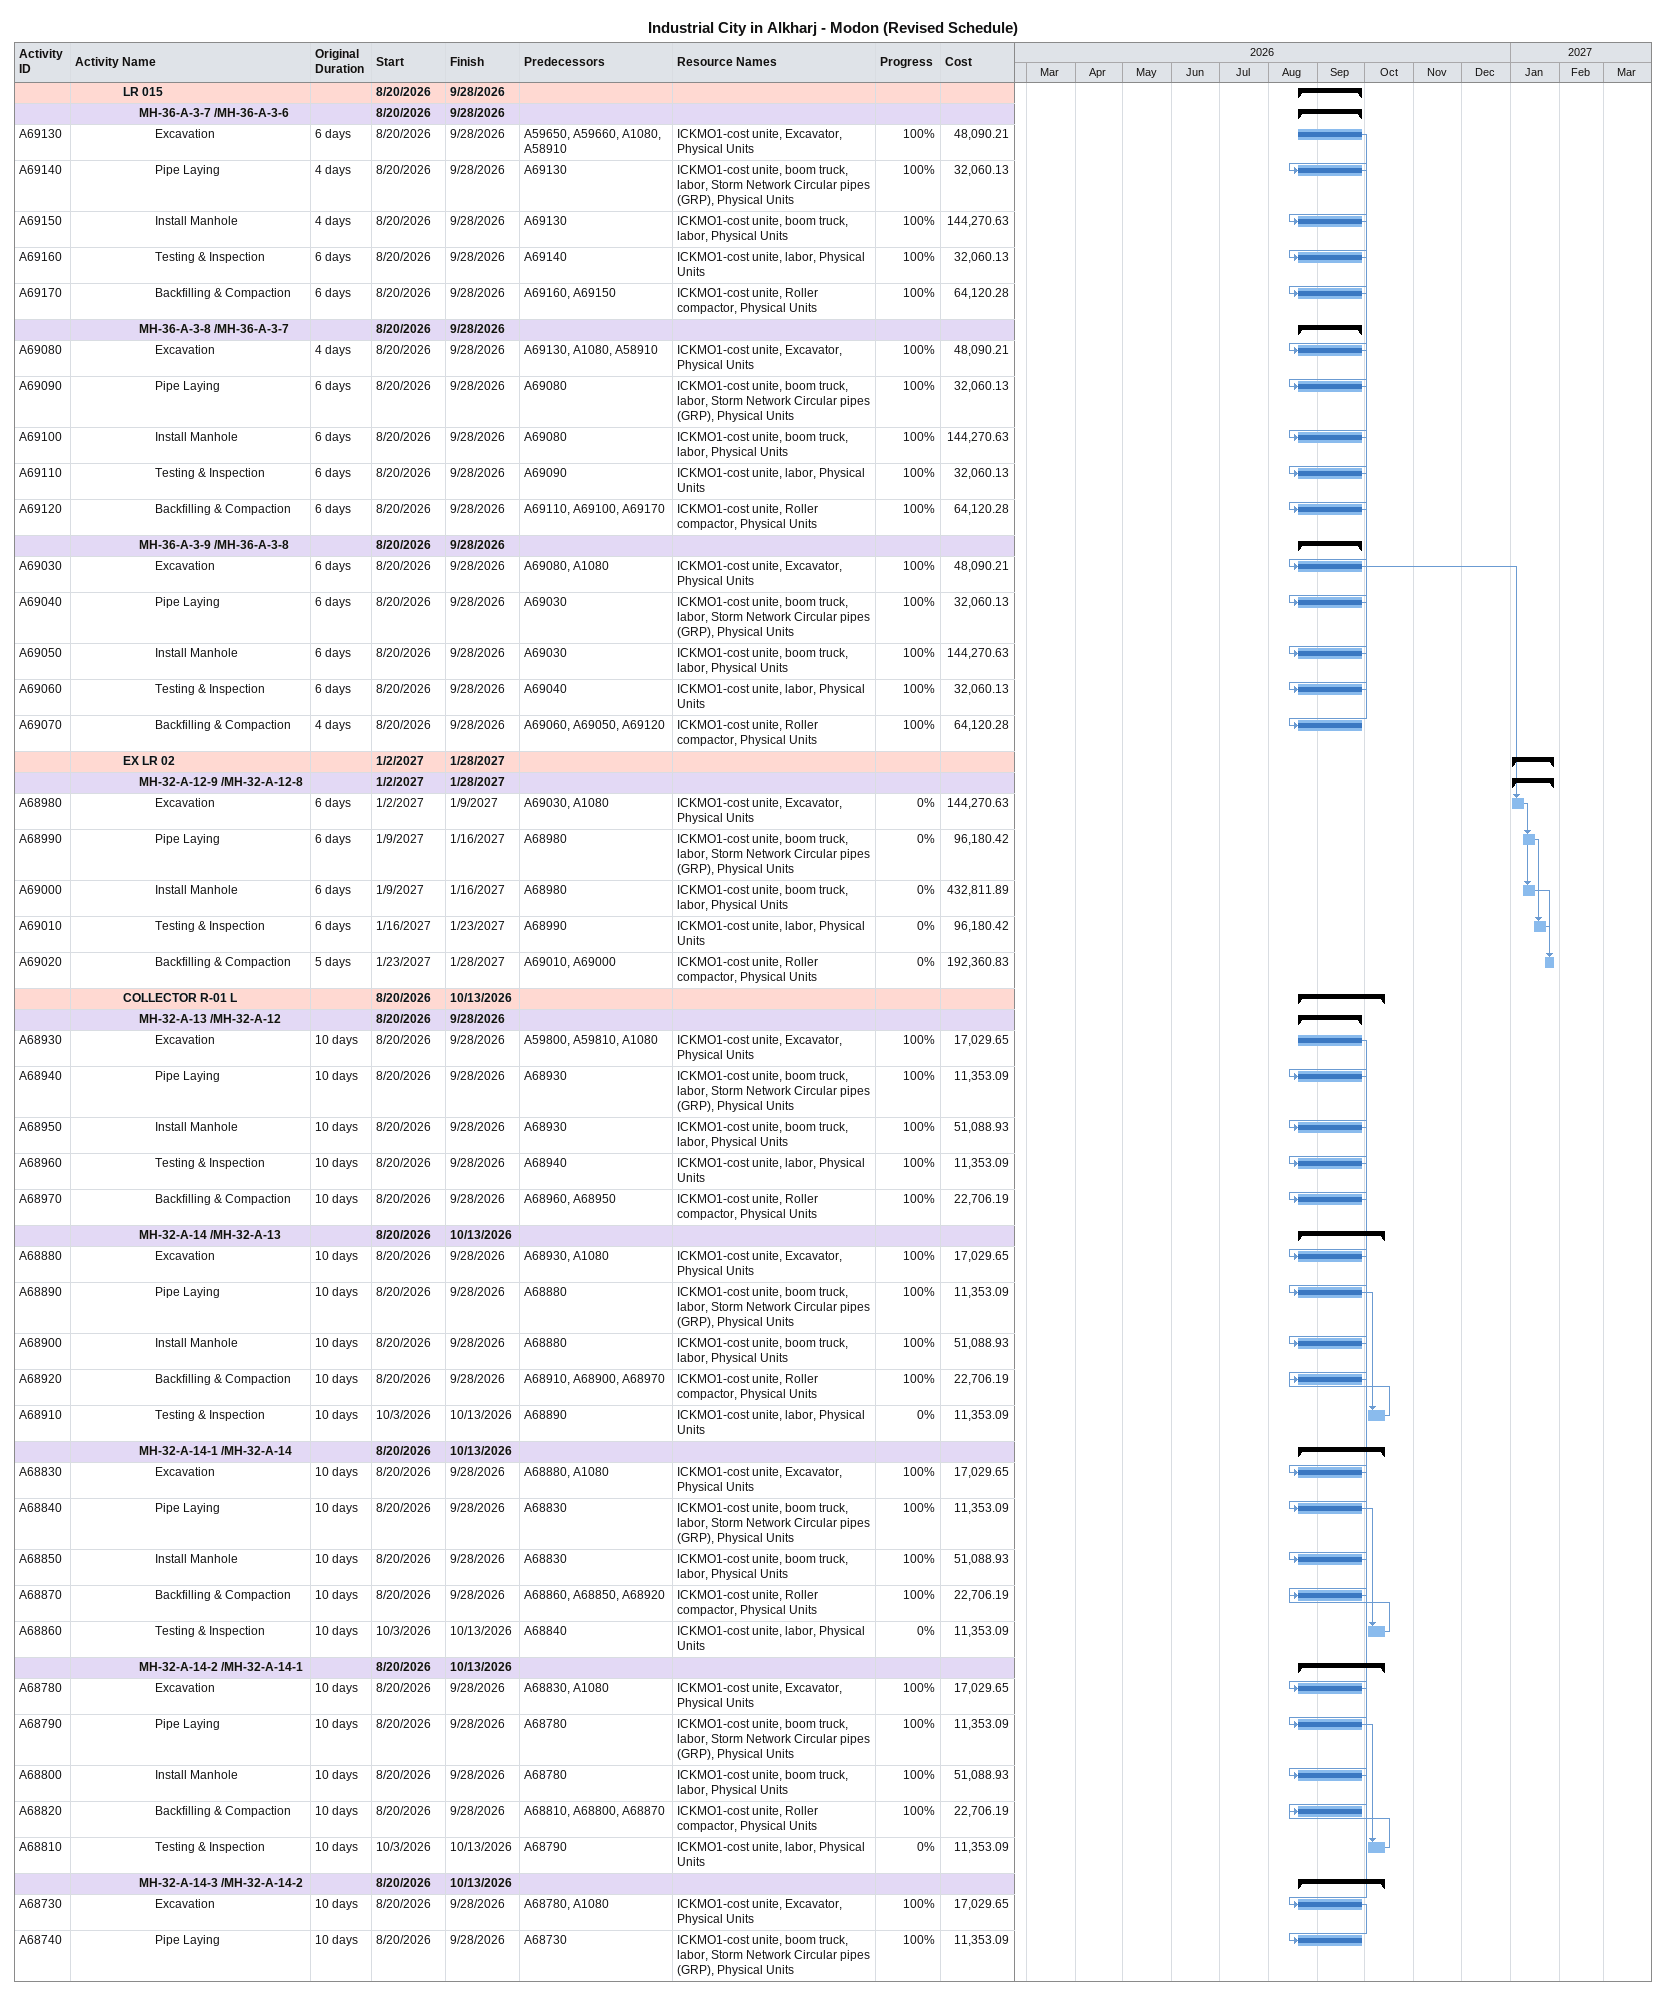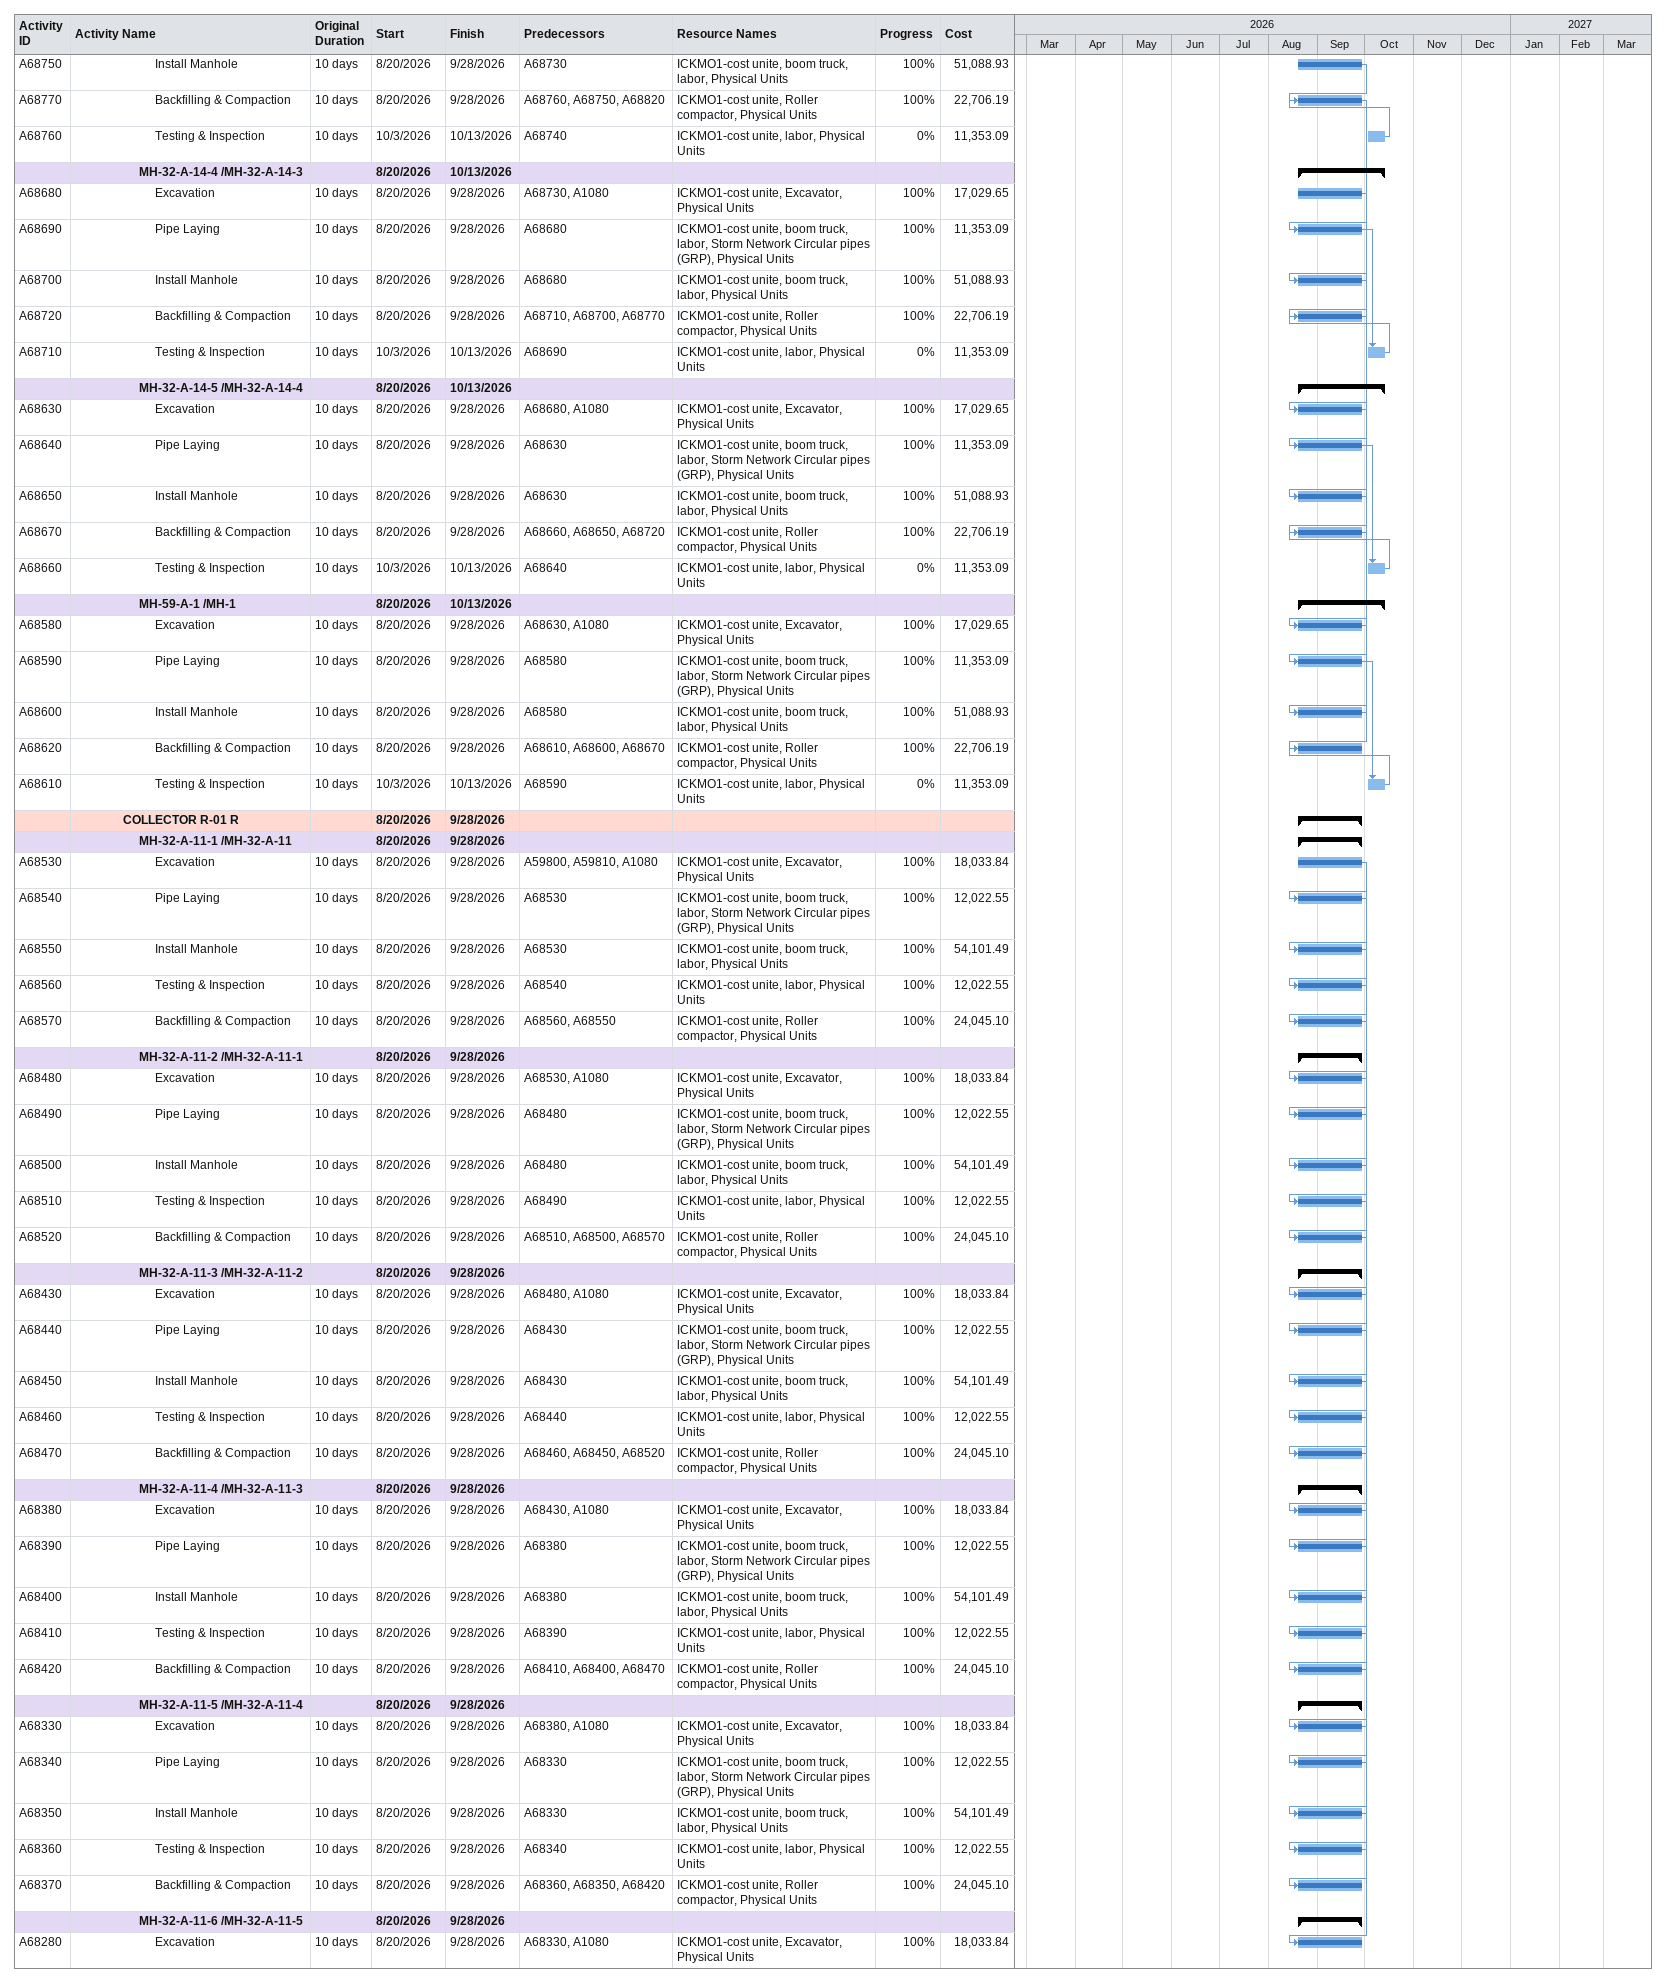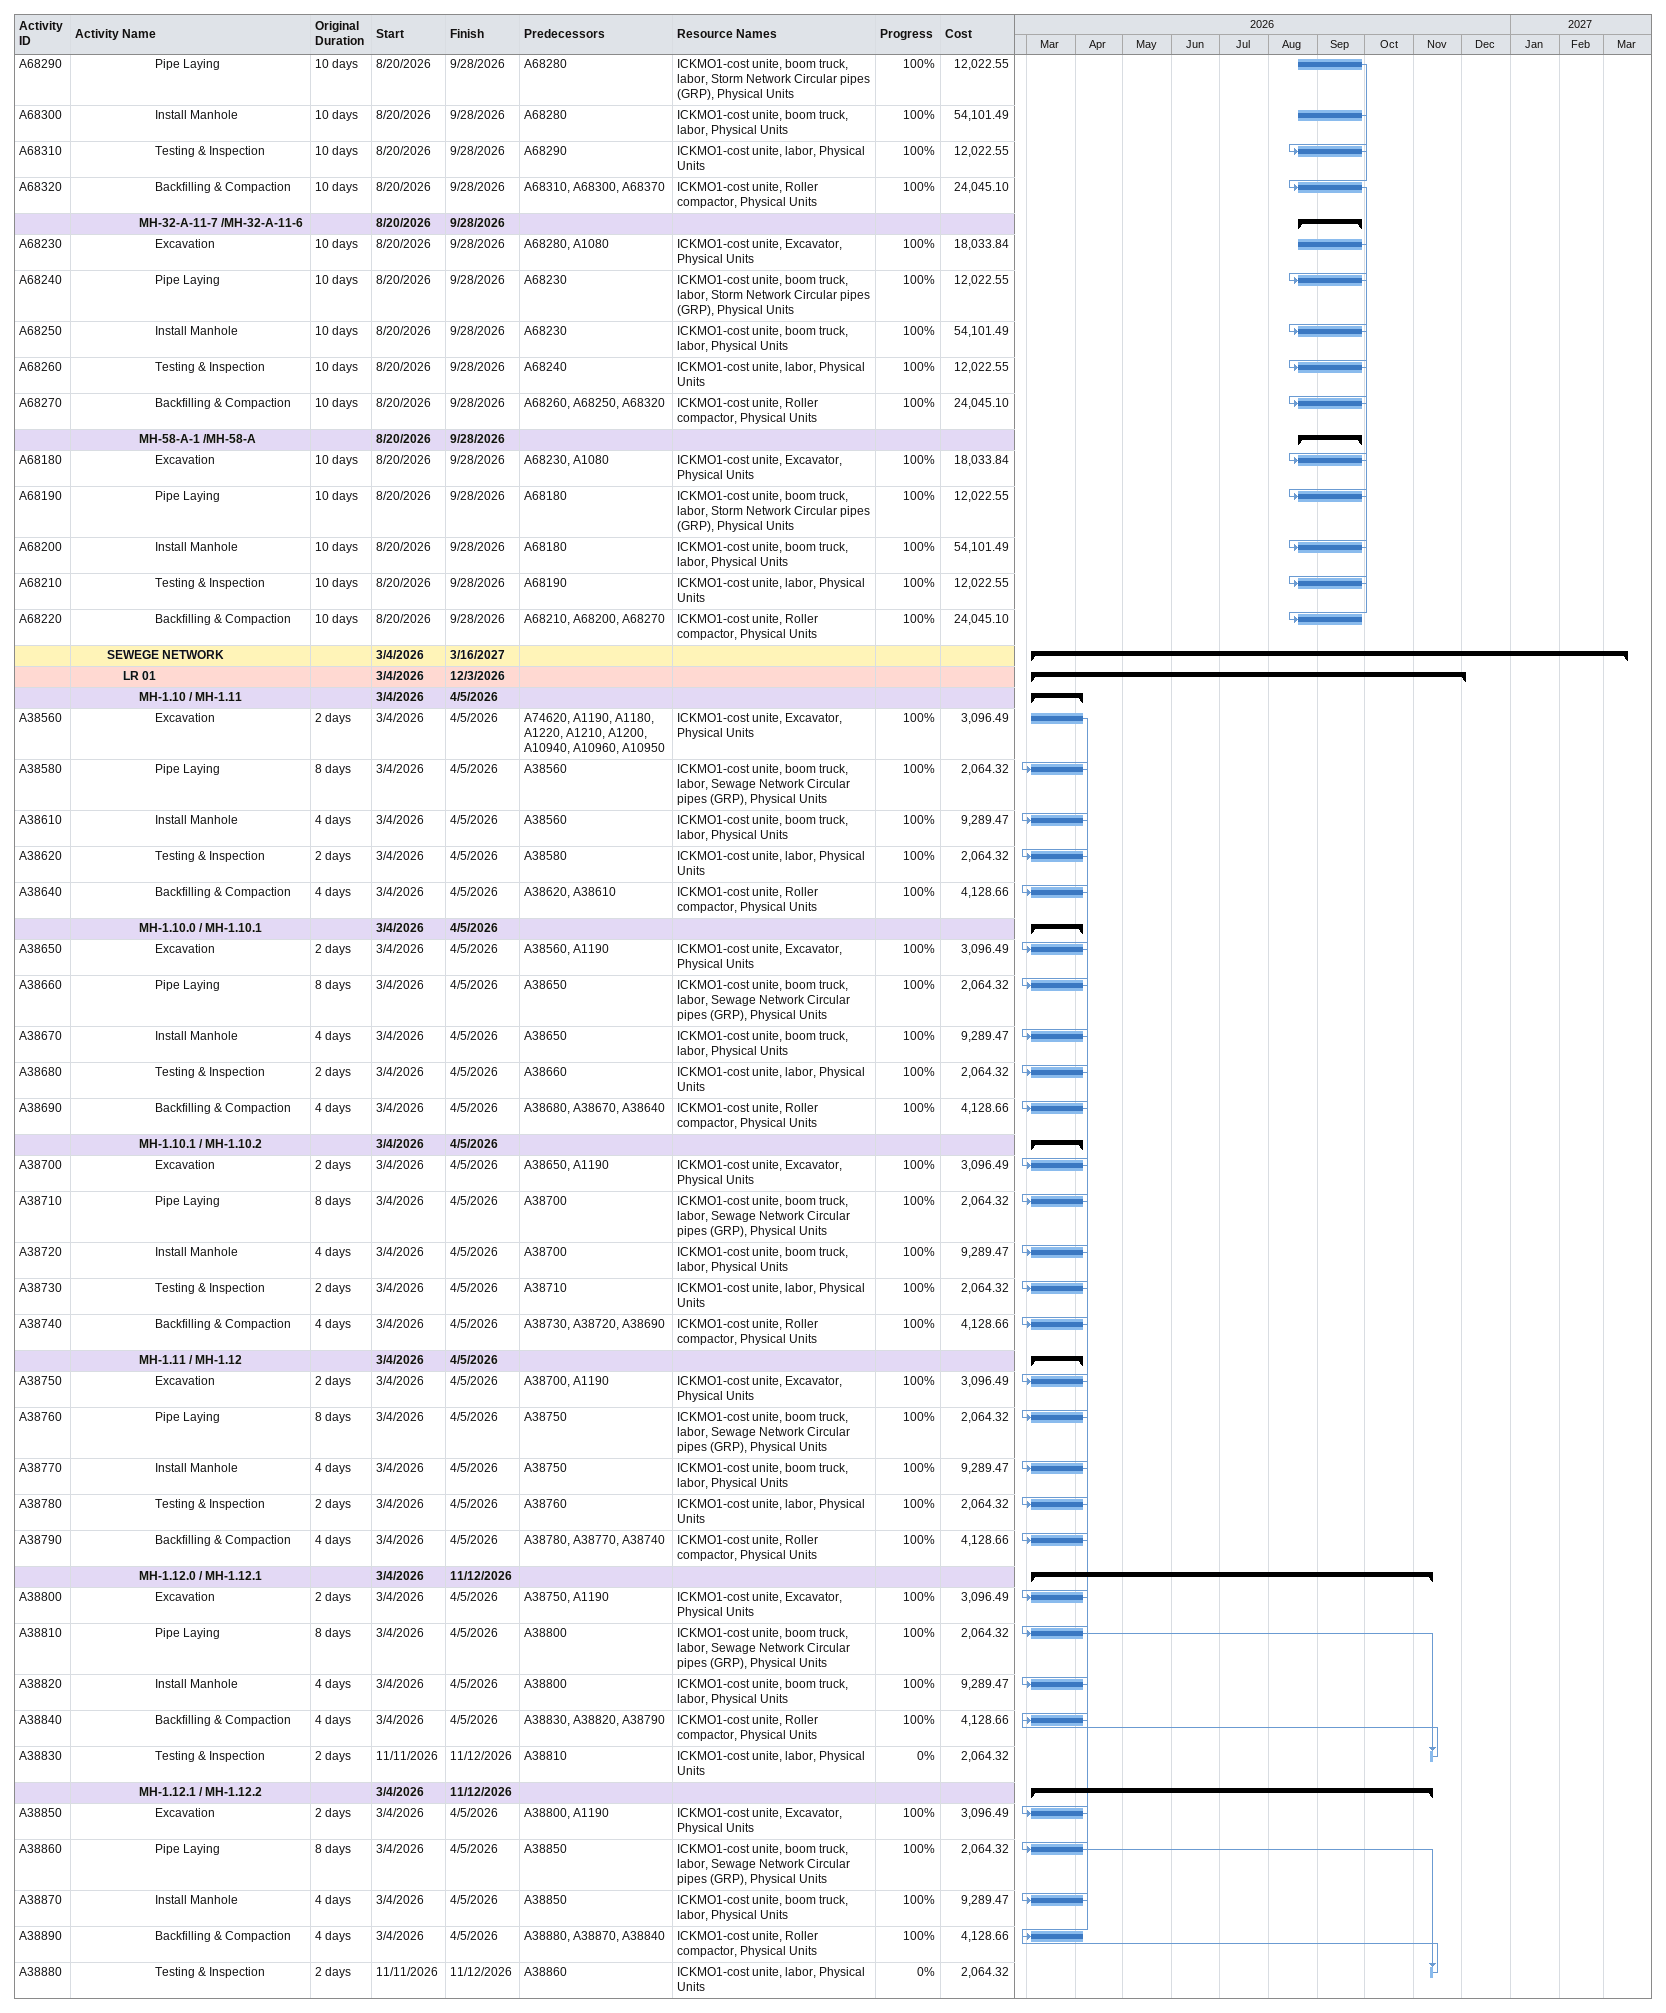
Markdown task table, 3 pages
Industrial City in Alkharj - Modon (Revised Schedule)

| ID | Level | Task | Original duration | Start | Finish | Predecessors | Resources | % complete | Cost |
|---|---|---|---|---|---|---|---|---|---|
|  | 4 | **LR 015** |  | 2026-08-20 | 2026-09-28 |  |  |  |  |
|  | 5 | **MH-36-A-3-7 /MH-36-A-3-6** |  | 2026-08-20 | 2026-09-28 |  |  |  |  |
| A69130 | 6 | Excavation | 6d | 2026-08-20 | 2026-09-28 | A59650, A59660, A1080, A58910 | ICKMO1-cost unite, Excavator, Physical Units | 100 | 48090.21 |
| A69140 | 6 | Pipe Laying | 4d | 2026-08-20 | 2026-09-28 | A69130 | ICKMO1-cost unite, boom truck, labor, Storm Network Circular pipes (GRP), Physical Units | 100 | 32060.13 |
| A69150 | 6 | Install Manhole | 4d | 2026-08-20 | 2026-09-28 | A69130 | ICKMO1-cost unite, boom truck, labor, Physical Units | 100 | 144270.63 |
| A69160 | 6 | Testing & Inspection | 6d | 2026-08-20 | 2026-09-28 | A69140 | ICKMO1-cost unite, labor, Physical Units | 100 | 32060.13 |
| A69170 | 6 | Backfilling & Compaction | 6d | 2026-08-20 | 2026-09-28 | A69160, A69150 | ICKMO1-cost unite, Roller compactor, Physical Units | 100 | 64120.28 |
|  | 5 | **MH-36-A-3-8 /MH-36-A-3-7** |  | 2026-08-20 | 2026-09-28 |  |  |  |  |
| A69080 | 6 | Excavation | 4d | 2026-08-20 | 2026-09-28 | A69130, A1080, A58910 | ICKMO1-cost unite, Excavator, Physical Units | 100 | 48090.21 |
| A69090 | 6 | Pipe Laying | 6d | 2026-08-20 | 2026-09-28 | A69080 | ICKMO1-cost unite, boom truck, labor, Storm Network Circular pipes (GRP), Physical Units | 100 | 32060.13 |
| A69100 | 6 | Install Manhole | 6d | 2026-08-20 | 2026-09-28 | A69080 | ICKMO1-cost unite, boom truck, labor, Physical Units | 100 | 144270.63 |
| A69110 | 6 | Testing & Inspection | 6d | 2026-08-20 | 2026-09-28 | A69090 | ICKMO1-cost unite, labor, Physical Units | 100 | 32060.13 |
| A69120 | 6 | Backfilling & Compaction | 6d | 2026-08-20 | 2026-09-28 | A69110, A69100, A69170 | ICKMO1-cost unite, Roller compactor, Physical Units | 100 | 64120.28 |
|  | 5 | **MH-36-A-3-9 /MH-36-A-3-8** |  | 2026-08-20 | 2026-09-28 |  |  |  |  |
| A69030 | 6 | Excavation | 6d | 2026-08-20 | 2026-09-28 | A69080, A1080 | ICKMO1-cost unite, Excavator, Physical Units | 100 | 48090.21 |
| A69040 | 6 | Pipe Laying | 6d | 2026-08-20 | 2026-09-28 | A69030 | ICKMO1-cost unite, boom truck, labor, Storm Network Circular pipes (GRP), Physical Units | 100 | 32060.13 |
| A69050 | 6 | Install Manhole | 6d | 2026-08-20 | 2026-09-28 | A69030 | ICKMO1-cost unite, boom truck, labor, Physical Units | 100 | 144270.63 |
| A69060 | 6 | Testing & Inspection | 6d | 2026-08-20 | 2026-09-28 | A69040 | ICKMO1-cost unite, labor, Physical Units | 100 | 32060.13 |
| A69070 | 6 | Backfilling & Compaction | 4d | 2026-08-20 | 2026-09-28 | A69060, A69050, A69120 | ICKMO1-cost unite, Roller compactor, Physical Units | 100 | 64120.28 |
|  | 4 | **EX LR 02** |  | 2027-01-02 | 2027-01-28 |  |  |  |  |
|  | 5 | **MH-32-A-12-9 /MH-32-A-12-8** |  | 2027-01-02 | 2027-01-28 |  |  |  |  |
| A68980 | 6 | Excavation | 6d | 2027-01-02 | 2027-01-09 | A69030, A1080 | ICKMO1-cost unite, Excavator, Physical Units | 0 | 144270.63 |
| A68990 | 6 | Pipe Laying | 6d | 2027-01-09 | 2027-01-16 | A68980 | ICKMO1-cost unite, boom truck, labor, Storm Network Circular pipes (GRP), Physical Units | 0 | 96180.42 |
| A69000 | 6 | Install Manhole | 6d | 2027-01-09 | 2027-01-16 | A68980 | ICKMO1-cost unite, boom truck, labor, Physical Units | 0 | 432811.89 |
| A69010 | 6 | Testing & Inspection | 6d | 2027-01-16 | 2027-01-23 | A68990 | ICKMO1-cost unite, labor, Physical Units | 0 | 96180.42 |
| A69020 | 6 | Backfilling & Compaction | 5d | 2027-01-23 | 2027-01-28 | A69010, A69000 | ICKMO1-cost unite, Roller compactor, Physical Units | 0 | 192360.83 |
|  | 4 | **COLLECTOR R-01 L** |  | 2026-08-20 | 2026-10-13 |  |  |  |  |
|  | 5 | **MH-32-A-13 /MH-32-A-12** |  | 2026-08-20 | 2026-09-28 |  |  |  |  |
| A68930 | 6 | Excavation | 10d | 2026-08-20 | 2026-09-28 | A59800, A59810, A1080 | ICKMO1-cost unite, Excavator, Physical Units | 100 | 17029.65 |
| A68940 | 6 | Pipe Laying | 10d | 2026-08-20 | 2026-09-28 | A68930 | ICKMO1-cost unite, boom truck, labor, Storm Network Circular pipes (GRP), Physical Units | 100 | 11353.09 |
| A68950 | 6 | Install Manhole | 10d | 2026-08-20 | 2026-09-28 | A68930 | ICKMO1-cost unite, boom truck, labor, Physical Units | 100 | 51088.93 |
| A68960 | 6 | Testing & Inspection | 10d | 2026-08-20 | 2026-09-28 | A68940 | ICKMO1-cost unite, labor, Physical Units | 100 | 11353.09 |
| A68970 | 6 | Backfilling & Compaction | 10d | 2026-08-20 | 2026-09-28 | A68960, A68950 | ICKMO1-cost unite, Roller compactor, Physical Units | 100 | 22706.19 |
|  | 5 | **MH-32-A-14 /MH-32-A-13** |  | 2026-08-20 | 2026-10-13 |  |  |  |  |
| A68880 | 6 | Excavation | 10d | 2026-08-20 | 2026-09-28 | A68930, A1080 | ICKMO1-cost unite, Excavator, Physical Units | 100 | 17029.65 |
| A68890 | 6 | Pipe Laying | 10d | 2026-08-20 | 2026-09-28 | A68880 | ICKMO1-cost unite, boom truck, labor, Storm Network Circular pipes (GRP), Physical Units | 100 | 11353.09 |
| A68900 | 6 | Install Manhole | 10d | 2026-08-20 | 2026-09-28 | A68880 | ICKMO1-cost unite, boom truck, labor, Physical Units | 100 | 51088.93 |
| A68920 | 6 | Backfilling & Compaction | 10d | 2026-08-20 | 2026-09-28 | A68910, A68900, A68970 | ICKMO1-cost unite, Roller compactor, Physical Units | 100 | 22706.19 |
| A68910 | 6 | Testing & Inspection | 10d | 2026-10-03 | 2026-10-13 | A68890 | ICKMO1-cost unite, labor, Physical Units | 0 | 11353.09 |
|  | 5 | **MH-32-A-14-1 /MH-32-A-14** |  | 2026-08-20 | 2026-10-13 |  |  |  |  |
| A68830 | 6 | Excavation | 10d | 2026-08-20 | 2026-09-28 | A68880, A1080 | ICKMO1-cost unite, Excavator, Physical Units | 100 | 17029.65 |
| A68840 | 6 | Pipe Laying | 10d | 2026-08-20 | 2026-09-28 | A68830 | ICKMO1-cost unite, boom truck, labor, Storm Network Circular pipes (GRP), Physical Units | 100 | 11353.09 |
| A68850 | 6 | Install Manhole | 10d | 2026-08-20 | 2026-09-28 | A68830 | ICKMO1-cost unite, boom truck, labor, Physical Units | 100 | 51088.93 |
| A68870 | 6 | Backfilling & Compaction | 10d | 2026-08-20 | 2026-09-28 | A68860, A68850, A68920 | ICKMO1-cost unite, Roller compactor, Physical Units | 100 | 22706.19 |
| A68860 | 6 | Testing & Inspection | 10d | 2026-10-03 | 2026-10-13 | A68840 | ICKMO1-cost unite, labor, Physical Units | 0 | 11353.09 |
|  | 5 | **MH-32-A-14-2 /MH-32-A-14-1** |  | 2026-08-20 | 2026-10-13 |  |  |  |  |
| A68780 | 6 | Excavation | 10d | 2026-08-20 | 2026-09-28 | A68830, A1080 | ICKMO1-cost unite, Excavator, Physical Units | 100 | 17029.65 |
| A68790 | 6 | Pipe Laying | 10d | 2026-08-20 | 2026-09-28 | A68780 | ICKMO1-cost unite, boom truck, labor, Storm Network Circular pipes (GRP), Physical Units | 100 | 11353.09 |
| A68800 | 6 | Install Manhole | 10d | 2026-08-20 | 2026-09-28 | A68780 | ICKMO1-cost unite, boom truck, labor, Physical Units | 100 | 51088.93 |
| A68820 | 6 | Backfilling & Compaction | 10d | 2026-08-20 | 2026-09-28 | A68810, A68800, A68870 | ICKMO1-cost unite, Roller compactor, Physical Units | 100 | 22706.19 |
| A68810 | 6 | Testing & Inspection | 10d | 2026-10-03 | 2026-10-13 | A68790 | ICKMO1-cost unite, labor, Physical Units | 0 | 11353.09 |
|  | 5 | **MH-32-A-14-3 /MH-32-A-14-2** |  | 2026-08-20 | 2026-10-13 |  |  |  |  |
| A68730 | 6 | Excavation | 10d | 2026-08-20 | 2026-09-28 | A68780, A1080 | ICKMO1-cost unite, Excavator, Physical Units | 100 | 17029.65 |
| A68740 | 6 | Pipe Laying | 10d | 2026-08-20 | 2026-09-28 | A68730 | ICKMO1-cost unite, boom truck, labor, Storm Network Circular pipes (GRP), Physical Units | 100 | 11353.09 |
| A68750 | 6 | Install Manhole | 10d | 2026-08-20 | 2026-09-28 | A68730 | ICKMO1-cost unite, boom truck, labor, Physical Units | 100 | 51088.93 |
| A68770 | 6 | Backfilling & Compaction | 10d | 2026-08-20 | 2026-09-28 | A68760, A68750, A68820 | ICKMO1-cost unite, Roller compactor, Physical Units | 100 | 22706.19 |
| A68760 | 6 | Testing & Inspection | 10d | 2026-10-03 | 2026-10-13 | A68740 | ICKMO1-cost unite, labor, Physical Units | 0 | 11353.09 |
|  | 5 | **MH-32-A-14-4 /MH-32-A-14-3** |  | 2026-08-20 | 2026-10-13 |  |  |  |  |
| A68680 | 6 | Excavation | 10d | 2026-08-20 | 2026-09-28 | A68730, A1080 | ICKMO1-cost unite, Excavator, Physical Units | 100 | 17029.65 |
| A68690 | 6 | Pipe Laying | 10d | 2026-08-20 | 2026-09-28 | A68680 | ICKMO1-cost unite, boom truck, labor, Storm Network Circular pipes (GRP), Physical Units | 100 | 11353.09 |
| A68700 | 6 | Install Manhole | 10d | 2026-08-20 | 2026-09-28 | A68680 | ICKMO1-cost unite, boom truck, labor, Physical Units | 100 | 51088.93 |
| A68720 | 6 | Backfilling & Compaction | 10d | 2026-08-20 | 2026-09-28 | A68710, A68700, A68770 | ICKMO1-cost unite, Roller compactor, Physical Units | 100 | 22706.19 |
| A68710 | 6 | Testing & Inspection | 10d | 2026-10-03 | 2026-10-13 | A68690 | ICKMO1-cost unite, labor, Physical Units | 0 | 11353.09 |
|  | 5 | **MH-32-A-14-5 /MH-32-A-14-4** |  | 2026-08-20 | 2026-10-13 |  |  |  |  |
| A68630 | 6 | Excavation | 10d | 2026-08-20 | 2026-09-28 | A68680, A1080 | ICKMO1-cost unite, Excavator, Physical Units | 100 | 17029.65 |
| A68640 | 6 | Pipe Laying | 10d | 2026-08-20 | 2026-09-28 | A68630 | ICKMO1-cost unite, boom truck, labor, Storm Network Circular pipes (GRP), Physical Units | 100 | 11353.09 |
| A68650 | 6 | Install Manhole | 10d | 2026-08-20 | 2026-09-28 | A68630 | ICKMO1-cost unite, boom truck, labor, Physical Units | 100 | 51088.93 |
| A68670 | 6 | Backfilling & Compaction | 10d | 2026-08-20 | 2026-09-28 | A68660, A68650, A68720 | ICKMO1-cost unite, Roller compactor, Physical Units | 100 | 22706.19 |
| A68660 | 6 | Testing & Inspection | 10d | 2026-10-03 | 2026-10-13 | A68640 | ICKMO1-cost unite, labor, Physical Units | 0 | 11353.09 |
|  | 5 | **MH-59-A-1 /MH-1** |  | 2026-08-20 | 2026-10-13 |  |  |  |  |
| A68580 | 6 | Excavation | 10d | 2026-08-20 | 2026-09-28 | A68630, A1080 | ICKMO1-cost unite, Excavator, Physical Units | 100 | 17029.65 |
| A68590 | 6 | Pipe Laying | 10d | 2026-08-20 | 2026-09-28 | A68580 | ICKMO1-cost unite, boom truck, labor, Storm Network Circular pipes (GRP), Physical Units | 100 | 11353.09 |
| A68600 | 6 | Install Manhole | 10d | 2026-08-20 | 2026-09-28 | A68580 | ICKMO1-cost unite, boom truck, labor, Physical Units | 100 | 51088.93 |
| A68620 | 6 | Backfilling & Compaction | 10d | 2026-08-20 | 2026-09-28 | A68610, A68600, A68670 | ICKMO1-cost unite, Roller compactor, Physical Units | 100 | 22706.19 |
| A68610 | 6 | Testing & Inspection | 10d | 2026-10-03 | 2026-10-13 | A68590 | ICKMO1-cost unite, labor, Physical Units | 0 | 11353.09 |
|  | 4 | **COLLECTOR R-01 R** |  | 2026-08-20 | 2026-09-28 |  |  |  |  |
|  | 5 | **MH-32-A-11-1 /MH-32-A-11** |  | 2026-08-20 | 2026-09-28 |  |  |  |  |
| A68530 | 6 | Excavation | 10d | 2026-08-20 | 2026-09-28 | A59800, A59810, A1080 | ICKMO1-cost unite, Excavator, Physical Units | 100 | 18033.84 |
| A68540 | 6 | Pipe Laying | 10d | 2026-08-20 | 2026-09-28 | A68530 | ICKMO1-cost unite, boom truck, labor, Storm Network Circular pipes (GRP), Physical Units | 100 | 12022.55 |
| A68550 | 6 | Install Manhole | 10d | 2026-08-20 | 2026-09-28 | A68530 | ICKMO1-cost unite, boom truck, labor, Physical Units | 100 | 54101.49 |
| A68560 | 6 | Testing & Inspection | 10d | 2026-08-20 | 2026-09-28 | A68540 | ICKMO1-cost unite, labor, Physical Units | 100 | 12022.55 |
| A68570 | 6 | Backfilling & Compaction | 10d | 2026-08-20 | 2026-09-28 | A68560, A68550 | ICKMO1-cost unite, Roller compactor, Physical Units | 100 | 24045.10 |
|  | 5 | **MH-32-A-11-2 /MH-32-A-11-1** |  | 2026-08-20 | 2026-09-28 |  |  |  |  |
| A68480 | 6 | Excavation | 10d | 2026-08-20 | 2026-09-28 | A68530, A1080 | ICKMO1-cost unite, Excavator, Physical Units | 100 | 18033.84 |
| A68490 | 6 | Pipe Laying | 10d | 2026-08-20 | 2026-09-28 | A68480 | ICKMO1-cost unite, boom truck, labor, Storm Network Circular pipes (GRP), Physical Units | 100 | 12022.55 |
| A68500 | 6 | Install Manhole | 10d | 2026-08-20 | 2026-09-28 | A68480 | ICKMO1-cost unite, boom truck, labor, Physical Units | 100 | 54101.49 |
| A68510 | 6 | Testing & Inspection | 10d | 2026-08-20 | 2026-09-28 | A68490 | ICKMO1-cost unite, labor, Physical Units | 100 | 12022.55 |
| A68520 | 6 | Backfilling & Compaction | 10d | 2026-08-20 | 2026-09-28 | A68510, A68500, A68570 | ICKMO1-cost unite, Roller compactor, Physical Units | 100 | 24045.10 |
|  | 5 | **MH-32-A-11-3 /MH-32-A-11-2** |  | 2026-08-20 | 2026-09-28 |  |  |  |  |
| A68430 | 6 | Excavation | 10d | 2026-08-20 | 2026-09-28 | A68480, A1080 | ICKMO1-cost unite, Excavator, Physical Units | 100 | 18033.84 |
| A68440 | 6 | Pipe Laying | 10d | 2026-08-20 | 2026-09-28 | A68430 | ICKMO1-cost unite, boom truck, labor, Storm Network Circular pipes (GRP), Physical Units | 100 | 12022.55 |
| A68450 | 6 | Install Manhole | 10d | 2026-08-20 | 2026-09-28 | A68430 | ICKMO1-cost unite, boom truck, labor, Physical Units | 100 | 54101.49 |
| A68460 | 6 | Testing & Inspection | 10d | 2026-08-20 | 2026-09-28 | A68440 | ICKMO1-cost unite, labor, Physical Units | 100 | 12022.55 |
| A68470 | 6 | Backfilling & Compaction | 10d | 2026-08-20 | 2026-09-28 | A68460, A68450, A68520 | ICKMO1-cost unite, Roller compactor, Physical Units | 100 | 24045.10 |
|  | 5 | **MH-32-A-11-4 /MH-32-A-11-3** |  | 2026-08-20 | 2026-09-28 |  |  |  |  |
| A68380 | 6 | Excavation | 10d | 2026-08-20 | 2026-09-28 | A68430, A1080 | ICKMO1-cost unite, Excavator, Physical Units | 100 | 18033.84 |
| A68390 | 6 | Pipe Laying | 10d | 2026-08-20 | 2026-09-28 | A68380 | ICKMO1-cost unite, boom truck, labor, Storm Network Circular pipes (GRP), Physical Units | 100 | 12022.55 |
| A68400 | 6 | Install Manhole | 10d | 2026-08-20 | 2026-09-28 | A68380 | ICKMO1-cost unite, boom truck, labor, Physical Units | 100 | 54101.49 |
| A68410 | 6 | Testing & Inspection | 10d | 2026-08-20 | 2026-09-28 | A68390 | ICKMO1-cost unite, labor, Physical Units | 100 | 12022.55 |
| A68420 | 6 | Backfilling & Compaction | 10d | 2026-08-20 | 2026-09-28 | A68410, A68400, A68470 | ICKMO1-cost unite, Roller compactor, Physical Units | 100 | 24045.10 |
|  | 5 | **MH-32-A-11-5 /MH-32-A-11-4** |  | 2026-08-20 | 2026-09-28 |  |  |  |  |
| A68330 | 6 | Excavation | 10d | 2026-08-20 | 2026-09-28 | A68380, A1080 | ICKMO1-cost unite, Excavator, Physical Units | 100 | 18033.84 |
| A68340 | 6 | Pipe Laying | 10d | 2026-08-20 | 2026-09-28 | A68330 | ICKMO1-cost unite, boom truck, labor, Storm Network Circular pipes (GRP), Physical Units | 100 | 12022.55 |
| A68350 | 6 | Install Manhole | 10d | 2026-08-20 | 2026-09-28 | A68330 | ICKMO1-cost unite, boom truck, labor, Physical Units | 100 | 54101.49 |
| A68360 | 6 | Testing & Inspection | 10d | 2026-08-20 | 2026-09-28 | A68340 | ICKMO1-cost unite, labor, Physical Units | 100 | 12022.55 |
| A68370 | 6 | Backfilling & Compaction | 10d | 2026-08-20 | 2026-09-28 | A68360, A68350, A68420 | ICKMO1-cost unite, Roller compactor, Physical Units | 100 | 24045.10 |
|  | 5 | **MH-32-A-11-6 /MH-32-A-11-5** |  | 2026-08-20 | 2026-09-28 |  |  |  |  |
| A68280 | 6 | Excavation | 10d | 2026-08-20 | 2026-09-28 | A68330, A1080 | ICKMO1-cost unite, Excavator, Physical Units | 100 | 18033.84 |
| A68290 | 6 | Pipe Laying | 10d | 2026-08-20 | 2026-09-28 | A68280 | ICKMO1-cost unite, boom truck, labor, Storm Network Circular pipes (GRP), Physical Units | 100 | 12022.55 |
| A68300 | 6 | Install Manhole | 10d | 2026-08-20 | 2026-09-28 | A68280 | ICKMO1-cost unite, boom truck, labor, Physical Units | 100 | 54101.49 |
| A68310 | 6 | Testing & Inspection | 10d | 2026-08-20 | 2026-09-28 | A68290 | ICKMO1-cost unite, labor, Physical Units | 100 | 12022.55 |
| A68320 | 6 | Backfilling & Compaction | 10d | 2026-08-20 | 2026-09-28 | A68310, A68300, A68370 | ICKMO1-cost unite, Roller compactor, Physical Units | 100 | 24045.10 |
|  | 5 | **MH-32-A-11-7 /MH-32-A-11-6** |  | 2026-08-20 | 2026-09-28 |  |  |  |  |
| A68230 | 6 | Excavation | 10d | 2026-08-20 | 2026-09-28 | A68280, A1080 | ICKMO1-cost unite, Excavator, Physical Units | 100 | 18033.84 |
| A68240 | 6 | Pipe Laying | 10d | 2026-08-20 | 2026-09-28 | A68230 | ICKMO1-cost unite, boom truck, labor, Storm Network Circular pipes (GRP), Physical Units | 100 | 12022.55 |
| A68250 | 6 | Install Manhole | 10d | 2026-08-20 | 2026-09-28 | A68230 | ICKMO1-cost unite, boom truck, labor, Physical Units | 100 | 54101.49 |
| A68260 | 6 | Testing & Inspection | 10d | 2026-08-20 | 2026-09-28 | A68240 | ICKMO1-cost unite, labor, Physical Units | 100 | 12022.55 |
| A68270 | 6 | Backfilling & Compaction | 10d | 2026-08-20 | 2026-09-28 | A68260, A68250, A68320 | ICKMO1-cost unite, Roller compactor, Physical Units | 100 | 24045.10 |
|  | 5 | **MH-58-A-1 /MH-58-A** |  | 2026-08-20 | 2026-09-28 |  |  |  |  |
| A68180 | 6 | Excavation | 10d | 2026-08-20 | 2026-09-28 | A68230, A1080 | ICKMO1-cost unite, Excavator, Physical Units | 100 | 18033.84 |
| A68190 | 6 | Pipe Laying | 10d | 2026-08-20 | 2026-09-28 | A68180 | ICKMO1-cost unite, boom truck, labor, Storm Network Circular pipes (GRP), Physical Units | 100 | 12022.55 |
| A68200 | 6 | Install Manhole | 10d | 2026-08-20 | 2026-09-28 | A68180 | ICKMO1-cost unite, boom truck, labor, Physical Units | 100 | 54101.49 |
| A68210 | 6 | Testing & Inspection | 10d | 2026-08-20 | 2026-09-28 | A68190 | ICKMO1-cost unite, labor, Physical Units | 100 | 12022.55 |
| A68220 | 6 | Backfilling & Compaction | 10d | 2026-08-20 | 2026-09-28 | A68210, A68200, A68270 | ICKMO1-cost unite, Roller compactor, Physical Units | 100 | 24045.10 |
|  | 3 | **SEWEGE NETWORK** |  | 2026-03-04 | 2027-03-16 |  |  |  |  |
|  | 4 | **LR 01** |  | 2026-03-04 | 2026-12-03 |  |  |  |  |
|  | 5 | **MH-1.10 / MH-1.11** |  | 2026-03-04 | 2026-04-05 |  |  |  |  |
| A38560 | 6 | Excavation | 2d | 2026-03-04 | 2026-04-05 | A74620, A1190, A1180, A1220, A1210, A1200, A10940, A10960, A10950 | ICKMO1-cost unite, Excavator, Physical Units | 100 | 3096.49 |
| A38580 | 6 | Pipe Laying | 8d | 2026-03-04 | 2026-04-05 | A38560 | ICKMO1-cost unite, boom truck, labor, Sewage Network Circular pipes (GRP), Physical Units | 100 | 2064.32 |
| A38610 | 6 | Install Manhole | 4d | 2026-03-04 | 2026-04-05 | A38560 | ICKMO1-cost unite, boom truck, labor, Physical Units | 100 | 9289.47 |
| A38620 | 6 | Testing & Inspection | 2d | 2026-03-04 | 2026-04-05 | A38580 | ICKMO1-cost unite, labor, Physical Units | 100 | 2064.32 |
| A38640 | 6 | Backfilling & Compaction | 4d | 2026-03-04 | 2026-04-05 | A38620, A38610 | ICKMO1-cost unite, Roller compactor, Physical Units | 100 | 4128.66 |
|  | 5 | **MH-1.10.0 / MH-1.10.1** |  | 2026-03-04 | 2026-04-05 |  |  |  |  |
| A38650 | 6 | Excavation | 2d | 2026-03-04 | 2026-04-05 | A38560, A1190 | ICKMO1-cost unite, Excavator, Physical Units | 100 | 3096.49 |
| A38660 | 6 | Pipe Laying | 8d | 2026-03-04 | 2026-04-05 | A38650 | ICKMO1-cost unite, boom truck, labor, Sewage Network Circular pipes (GRP), Physical Units | 100 | 2064.32 |
| A38670 | 6 | Install Manhole | 4d | 2026-03-04 | 2026-04-05 | A38650 | ICKMO1-cost unite, boom truck, labor, Physical Units | 100 | 9289.47 |
| A38680 | 6 | Testing & Inspection | 2d | 2026-03-04 | 2026-04-05 | A38660 | ICKMO1-cost unite, labor, Physical Units | 100 | 2064.32 |
| A38690 | 6 | Backfilling & Compaction | 4d | 2026-03-04 | 2026-04-05 | A38680, A38670, A38640 | ICKMO1-cost unite, Roller compactor, Physical Units | 100 | 4128.66 |
|  | 5 | **MH-1.10.1 / MH-1.10.2** |  | 2026-03-04 | 2026-04-05 |  |  |  |  |
| A38700 | 6 | Excavation | 2d | 2026-03-04 | 2026-04-05 | A38650, A1190 | ICKMO1-cost unite, Excavator, Physical Units | 100 | 3096.49 |
| A38710 | 6 | Pipe Laying | 8d | 2026-03-04 | 2026-04-05 | A38700 | ICKMO1-cost unite, boom truck, labor, Sewage Network Circular pipes (GRP), Physical Units | 100 | 2064.32 |
| A38720 | 6 | Install Manhole | 4d | 2026-03-04 | 2026-04-05 | A38700 | ICKMO1-cost unite, boom truck, labor, Physical Units | 100 | 9289.47 |
| A38730 | 6 | Testing & Inspection | 2d | 2026-03-04 | 2026-04-05 | A38710 | ICKMO1-cost unite, labor, Physical Units | 100 | 2064.32 |
| A38740 | 6 | Backfilling & Compaction | 4d | 2026-03-04 | 2026-04-05 | A38730, A38720, A38690 | ICKMO1-cost unite, Roller compactor, Physical Units | 100 | 4128.66 |
|  | 5 | **MH-1.11 / MH-1.12** |  | 2026-03-04 | 2026-04-05 |  |  |  |  |
| A38750 | 6 | Excavation | 2d | 2026-03-04 | 2026-04-05 | A38700, A1190 | ICKMO1-cost unite, Excavator, Physical Units | 100 | 3096.49 |
| A38760 | 6 | Pipe Laying | 8d | 2026-03-04 | 2026-04-05 | A38750 | ICKMO1-cost unite, boom truck, labor, Sewage Network Circular pipes (GRP), Physical Units | 100 | 2064.32 |
| A38770 | 6 | Install Manhole | 4d | 2026-03-04 | 2026-04-05 | A38750 | ICKMO1-cost unite, boom truck, labor, Physical Units | 100 | 9289.47 |
| A38780 | 6 | Testing & Inspection | 2d | 2026-03-04 | 2026-04-05 | A38760 | ICKMO1-cost unite, labor, Physical Units | 100 | 2064.32 |
| A38790 | 6 | Backfilling & Compaction | 4d | 2026-03-04 | 2026-04-05 | A38780, A38770, A38740 | ICKMO1-cost unite, Roller compactor, Physical Units | 100 | 4128.66 |
|  | 5 | **MH-1.12.0 / MH-1.12.1** |  | 2026-03-04 | 2026-11-12 |  |  |  |  |
| A38800 | 6 | Excavation | 2d | 2026-03-04 | 2026-04-05 | A38750, A1190 | ICKMO1-cost unite, Excavator, Physical Units | 100 | 3096.49 |
| A38810 | 6 | Pipe Laying | 8d | 2026-03-04 | 2026-04-05 | A38800 | ICKMO1-cost unite, boom truck, labor, Sewage Network Circular pipes (GRP), Physical Units | 100 | 2064.32 |
| A38820 | 6 | Install Manhole | 4d | 2026-03-04 | 2026-04-05 | A38800 | ICKMO1-cost unite, boom truck, labor, Physical Units | 100 | 9289.47 |
| A38840 | 6 | Backfilling & Compaction | 4d | 2026-03-04 | 2026-04-05 | A38830, A38820, A38790 | ICKMO1-cost unite, Roller compactor, Physical Units | 100 | 4128.66 |
| A38830 | 6 | Testing & Inspection | 2d | 2026-11-11 | 2026-11-12 | A38810 | ICKMO1-cost unite, labor, Physical Units | 0 | 2064.32 |
|  | 5 | **MH-1.12.1 / MH-1.12.2** |  | 2026-03-04 | 2026-11-12 |  |  |  |  |
| A38850 | 6 | Excavation | 2d | 2026-03-04 | 2026-04-05 | A38800, A1190 | ICKMO1-cost unite, Excavator, Physical Units | 100 | 3096.49 |
| A38860 | 6 | Pipe Laying | 8d | 2026-03-04 | 2026-04-05 | A38850 | ICKMO1-cost unite, boom truck, labor, Sewage Network Circular pipes (GRP), Physical Units | 100 | 2064.32 |
| A38870 | 6 | Install Manhole | 4d | 2026-03-04 | 2026-04-05 | A38850 | ICKMO1-cost unite, boom truck, labor, Physical Units | 100 | 9289.47 |
| A38890 | 6 | Backfilling & Compaction | 4d | 2026-03-04 | 2026-04-05 | A38880, A38870, A38840 | ICKMO1-cost unite, Roller compactor, Physical Units | 100 | 4128.66 |
| A38880 | 6 | Testing & Inspection | 2d | 2026-11-11 | 2026-11-12 | A38860 | ICKMO1-cost unite, labor, Physical Units | 0 | 2064.32 |
